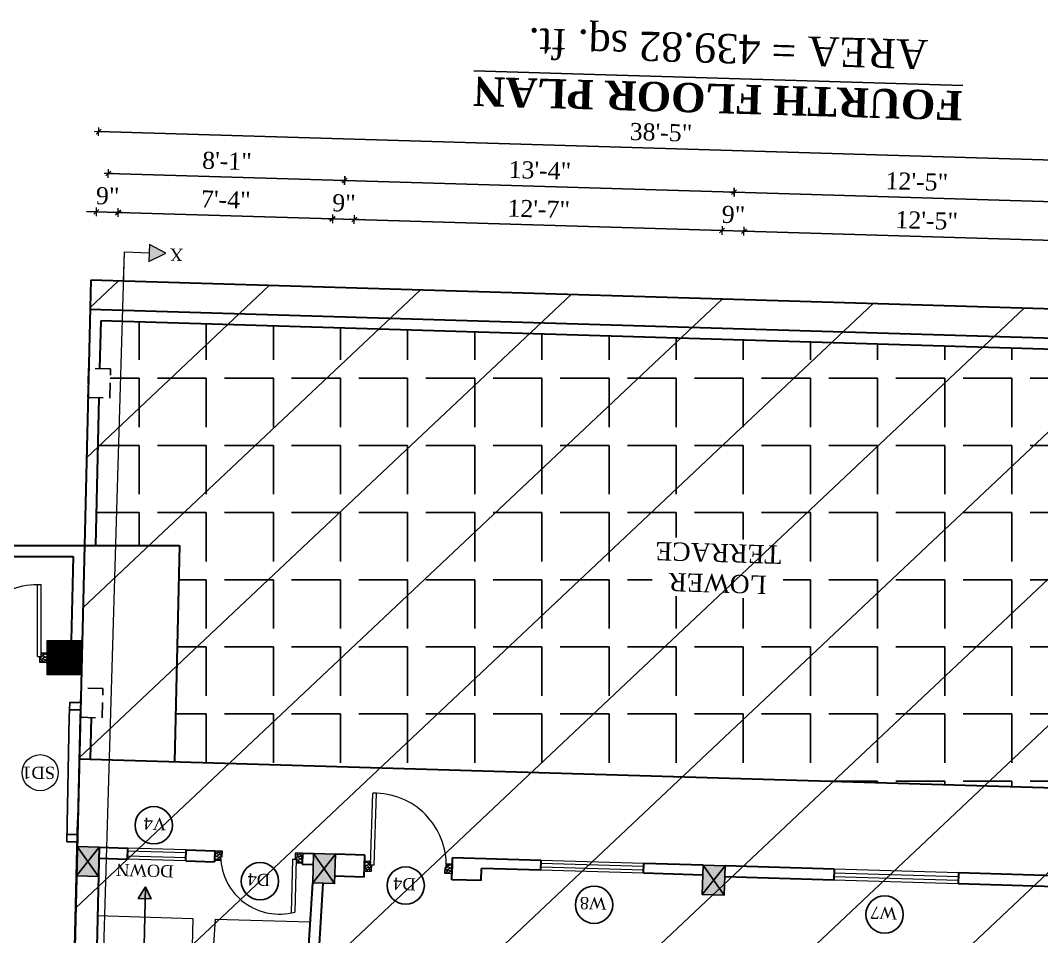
# Model space of a CAD drawing. Header units: inches. Extents: x 4069 to 291496, y -47643 to 12535.
# Drawn here: x 141532.1 to 141950.4, y -22434.1 to -22058.9 of the extents above; entities that cross this region are included whole.
import ezdxf

# ---------------------------------------------------------------- set-up
doc = ezdxf.new("R2010")
doc.units = ezdxf.units.IN
doc.header["$LTSCALE"] = 5
doc.header["$MEASUREMENT"] = 0
doc.linetypes.add('HIDDEN', pattern=[0.375, 0.25, -0.125])
for name, color, linetype, lineweight in [('A-WALL', 7, 'Continuous', 9), ('Dimension', 7, 'Continuous', 18), ('DOOR', 62, 'Continuous', 0), ('Dw', 2, 'Continuous', 18), ('tefriş', 30, 'Continuous', 9)]:
    doc.layers.add(name, color=color, linetype=linetype, lineweight=lineweight)
doc.layers.add('dim line', color=7, linetype='Continuous', lineweight=15, true_color=0xfab2b2)
doc.layers.add('TEXT', color=6, linetype='Continuous')
doc.layers.add('WALL', color=7, linetype='Continuous')
doc.styles.add('ordinary', font='times.ttf')
doc.dimstyles.new('Copy of 96', dxfattribs={"dimtxt": 7, "dimasz": 4, "dimexe": 0.5, "dimexo": 0.5, "dimgap": 3, "dimtad": 1, "dimdec": 1, "dimzin": 11, "dimdsep": 46, "dimlunit": 4, "dimtxsty": 'ordinary', "dimblk": 'OBLIQUE', "dimcen": 0.09, "dimse1": 1, "dimse2": 1, "dimclrt": 6, "dimazin": 0, "dimtfac": 1, "dimtdec": 1, "dimtix": 1, "dimtmove": 2, "dimatfit": 3, "dimldrblk": 'leader', "dimfxl": 0.5, "dimfxlon": 1, "dimtolj": 1, "dimtzin": 0, "dimarcsym": 0})

# ---------------------------------------------------------------- blocks, each defined once
blk = doc.blocks.new('C1a')
at = {"color": 1, "ltscale": 5}
for p, q in [((18657.75, 4625.76), (18648.75, 4625.76)), ((18648.75, 4625.76), (18648.82, 4613.76)), ((18657.82, 4613.76), (18657.75, 4625.76)), ((18648.82, 4613.76), (18657.82, 4613.76))]:
    blk.add_line(p, q, dxfattribs=at)
blk = doc.blocks.new('A$C27B36B59')
at = {"layer": 'DOOR'}
for p, q in [((0, 4), (0, 0)), ((2.5, 4), (0, 4)), ((0, 0), (3, 0)), ((2.5, 2.5), (2.5, 4)), ((3, 2.5), (2.5, 2.5)), ((3, 0), (3, 2.5))]:
    blk.add_line(p, q, dxfattribs=at)
for centre, radius, start, end in [((-1.4, -0.54), 4.75, 22.1411, 72.838), ((1.34, 2.09), 1.64, 45.138, 144.8948), ((2.21, 0.3), 2.49, 83.3149, 152.658), ((0.13, 0.37), 2.05, 349.4875, 93.6805), ((1.96, -0.47), 2.01, 58.7447, 166.495), ((-0.06, 0.32), 1.13, 343.542, 86.947), ((2.08, -0.4), 1.17, 38.2816, 160.1519)]:
    blk.add_arc(centre, radius, start, end, dxfattribs=at)
blk = doc.blocks.new('D2')
at = {"layer": 'DOOR'}
for p, q in [((74473.95, 24047.59), (74473.95, 24018.09)), ((74473.95, 24047.59), (74475.45, 24047.59)), ((74475.45, 24047.59), (74475.45, 24018.13))]:
    blk.add_line(p, q, dxfattribs=at)
blk.add_arc((74473.95, 24047.59), 29.5, 180, 272.9146, dxfattribs=at)
at = {"layer": 'DOOR', "xscale": -1, "rotation": 180}
blk.add_blockref('A$C27B36B59', (74441.95, 24050.09), dxfattribs=at)
at = {"layer": 'DOOR', "rotation": 180}
blk.add_blockref('A$C27B36B59', (74477.95, 24050.09), dxfattribs=at)
blk = doc.blocks.new('x-x')
at = {"ltscale": 5}
for points in [[(11364.03, -701.52), (11364.03, -694.51), (11357.15, -698.09)], [(11364.03, -1135.52), (11364.03, -1128.51), (11357.15, -1132.09)]]:
    blk.add_hatch(color=256, dxfattribs=at).paths.add_polyline_path(points)
for p, q in [((11364.03, -694.51), (11357.15, -698.09)), ((11357.15, -698.09), (11364.03, -701.52)), ((11364.03, -701.52), (11364.03, -694.51)), ((11374.13, -698.09), (11364.03, -698.09)), ((11374.13, -698.09), (11374.13, -1132.09)), ((11364.03, -1128.51), (11357.15, -1132.09)), ((11364.03, -1135.52), (11364.03, -1128.51)), ((11357.15, -1132.09), (11364.03, -1135.52)), ((11374.13, -1132.09), (11364.03, -1132.09))]:
    blk.add_line(p, q, dxfattribs=at)
at = {"layer": 'A-WALL', "color": 1, "ltscale": 5}
blk.add_line((11374.13, -1120.09), (11374.13, -1132.09), dxfattribs=at)
at = {"layer": 'TEXT', "style": 'ordinary'}
for p in [(11350.08, -700.97), (11350.08, -1134.1)]:
    blk.add_text('X', height=5, dxfattribs=at).set_placement(p)
blk = doc.blocks.new('oblique')
at = {"color": 0, "lineweight": -2}
blk.add_line((0.25, 0.25), (-0.25, -0.25), dxfattribs=at)
at = {"layer": 'dim line', "lineweight": 9}
for p, q in [((-0.4375, 0), (0.4375, 0)), ((0, 0.4375), (0, -0.4375))]:
    blk.add_line(p, q, dxfattribs=at)
blk = doc.blocks.new('*D4275')
at = {"layer": 'A-WALL', "color": 0, "lineweight": -2, "ltscale": 50, "transparency": 16777216}
blk.add_line((141568.14, -22121.56), (141664.93, -22124.45), dxfattribs=at)
at = {"layer": 'Defpoints', "color": 0, "ltscale": 50, "transparency": 16777216}
for p in [(141664.93, -22124.45), (141559.91, -22397.37), (141656.69, -22400.26)]:
    blk.add_point(p, dxfattribs=at)
at = {"layer": 'A-WALL', "color": 0, "lineweight": -2, "ltscale": 50, "transparency": 16777216, "xscale": 4, "yscale": 4, "zscale": 4}
for p, rotation in [((141568.14, -22121.56), 178.289985428504), ((141664.93, -22124.45), 358.289985428504)]:
    blk.add_blockref('oblique', p, dxfattribs=dict(at, rotation=rotation))
at = {"layer": 'A-WALL', "color": 6, "ltscale": 50, "transparency": 16777216, "insert": (141616.73, -22116.45), "char_height": 7, "attachment_point": 5, "rotation": 358.29, "style": 'ordinary'}
blk.add_mtext('\\A1;8\'-1"', dxfattribs=at)
blk = doc.blocks.new('_OBLIQUE')
at = {"color": 0, "linetype": 'ByBlock'}
blk.add_line((-0.5, -0.5), (0.5, 0.5), dxfattribs=at)
blk = doc.blocks.new('leader')
at = {"layer": 'Dimension'}
for p, q in [((0, -4.33), (0, 4.33)), ((-4.42, 0), (4.42, 0))]:
    blk.add_line(p, q, dxfattribs=at)
blk = doc.blocks.new('*D4276')
at = {"layer": 'A-WALL', "color": 0, "lineweight": -2, "ltscale": 50, "transparency": 16777216}
blk.add_line((141664.93, -22124.45), (141824.47, -22129.22), dxfattribs=at)
at = {"layer": 'Defpoints', "color": 0, "ltscale": 50, "transparency": 16777216}
for p in [(141824.47, -22129.22), (141656.69, -22400.26), (141816.24, -22405.02)]:
    blk.add_point(p, dxfattribs=at)
at = {"layer": 'A-WALL', "color": 0, "lineweight": -2, "ltscale": 50, "transparency": 16777216, "xscale": 4, "yscale": 4, "zscale": 4}
for p, rotation in [((141664.93, -22124.45), 178.2899854285133), ((141824.47, -22129.22), 358.2899854285133)]:
    blk.add_blockref('oblique', p, dxfattribs=dict(at, rotation=rotation))
at = {"layer": 'A-WALL', "color": 6, "ltscale": 50, "transparency": 16777216, "insert": (141744.89, -22120.28), "char_height": 7, "attachment_point": 5, "rotation": 358.29, "style": 'ordinary'}
blk.add_mtext('\\A1;13\'-4"', dxfattribs=at)
blk = doc.blocks.new('*D4277')
at = {"layer": 'A-WALL', "color": 0, "lineweight": -2, "ltscale": 50, "transparency": 16777216}
blk.add_line((141824.47, -22129.22), (141973.75, -22133.67), dxfattribs=at)
at = {"layer": 'Defpoints', "color": 0, "ltscale": 50, "transparency": 16777216}
for p in [(141973.75, -22133.67), (141816.24, -22405.02), (141965.52, -22409.48)]:
    blk.add_point(p, dxfattribs=at)
at = {"layer": 'A-WALL', "color": 0, "lineweight": -2, "ltscale": 50, "transparency": 16777216, "xscale": 4, "yscale": 4, "zscale": 4}
for p, rotation in [((141824.47, -22129.22), 178.2899854285133), ((141973.75, -22133.67), 358.2899854285133)]:
    blk.add_blockref('oblique', p, dxfattribs=dict(at, rotation=rotation))
at = {"layer": 'A-WALL', "color": 6, "ltscale": 50, "transparency": 16777216, "insert": (141899.31, -22124.89), "char_height": 7, "attachment_point": 5, "rotation": 358.29, "style": 'ordinary'}
blk.add_mtext('\\A1;12\'-5"', dxfattribs=at)
blk = doc.blocks.new('*D4278')
at = {"layer": 'A-WALL', "color": 0, "lineweight": -2, "ltscale": 50, "transparency": 16777216}
blk.add_line((141564.15, -22104.41), (142024.45, -22118.15), dxfattribs=at)
at = {"layer": 'Defpoints', "color": 0, "ltscale": 50, "transparency": 16777216}
for p in [(142024.45, -22118.15), (141555.41, -22397.24), (142015.71, -22410.98)]:
    blk.add_point(p, dxfattribs=at)
at = {"layer": 'A-WALL', "color": 0, "lineweight": -2, "ltscale": 50, "transparency": 16777216, "xscale": 4, "yscale": 4, "zscale": 4}
for p, rotation in [((141564.15, -22104.41), 178.2899854285133), ((142024.45, -22118.15), 358.2899854285133)]:
    blk.add_blockref('oblique', p, dxfattribs=dict(at, rotation=rotation))
at = {"layer": 'A-WALL', "color": 6, "ltscale": 50, "transparency": 16777216, "insert": (141794.5, -22104.73), "char_height": 7, "attachment_point": 5, "rotation": 358.29, "style": 'ordinary'}
blk.add_mtext('\\A1;38\'-5"', dxfattribs=at)
blk = doc.blocks.new('*D4282')
at = {"layer": 'A-WALL', "color": 0, "lineweight": -2, "ltscale": 50, "transparency": 16777216}
blk.add_line((142051.93, -22361.67), (141942.61, -22541.49), dxfattribs=at)
at = {"layer": 'Defpoints', "color": 0, "ltscale": 50, "transparency": 16777216}
for p in [(142047.37, -22358.9), (141938.04, -22538.72), (141942.61, -22541.49)]:
    blk.add_point(p, dxfattribs=at)
at = {"layer": 'A-WALL', "color": 0, "lineweight": -2, "ltscale": 50, "transparency": 16777216, "xscale": 4, "yscale": 4, "zscale": 4}
for p, rotation in [((142051.93, -22361.67), 58.70147092372464), ((141942.61, -22541.49), 238.7014709237247)]:
    blk.add_blockref('oblique', p, dxfattribs=dict(at, rotation=rotation))
at = {"layer": 'A-WALL', "color": 6, "ltscale": 50, "transparency": 16777216, "insert": (141991.66, -22448.17), "char_height": 7, "attachment_point": 5, "rotation": 58.7015, "style": 'ordinary'}
blk.add_mtext('\\A1;17\'-6"', dxfattribs=at)
blk = doc.blocks.new('*D4284')
at = {"layer": 'A-WALL', "color": 0, "lineweight": -2, "ltscale": 50, "transparency": 16777216}
blk.add_line((141954.24, -22556.64), (142070.74, -22365.03), dxfattribs=at)
at = {"layer": 'Defpoints', "color": 0, "ltscale": 50, "transparency": 16777216}
for p in [(142050.95, -22353), (142070.74, -22365.03), (141934.46, -22544.61)]:
    blk.add_point(p, dxfattribs=at)
at = {"layer": 'A-WALL', "color": 0, "lineweight": -2, "ltscale": 50, "transparency": 16777216, "xscale": 4, "yscale": 4, "zscale": 4}
for p, rotation in [((142070.74, -22365.03), 58.701470922782), ((141954.24, -22556.64), 238.701470922782)]:
    blk.add_blockref('oblique', p, dxfattribs=dict(at, rotation=rotation))
at = {"layer": 'A-WALL', "color": 6, "ltscale": 50, "transparency": 16777216, "insert": (142006.88, -22457.43), "char_height": 7, "attachment_point": 5, "rotation": 58.7015, "style": 'ordinary'}
blk.add_mtext('\\A1;18\'-8"', dxfattribs=at)
blk = doc.blocks.new('*D4286')
at = {"layer": 'A-WALL', "color": 0, "lineweight": -2, "ltscale": 50, "transparency": 16777216}
blk.add_line((142166.57, -22238.92), (141964.65, -22571.04), dxfattribs=at)
at = {"layer": 'Defpoints', "color": 0, "ltscale": 50, "transparency": 16777216}
for p in [(142132.8, -22218.39), (141930.88, -22550.51), (141964.65, -22571.04)]:
    blk.add_point(p, dxfattribs=at)
at = {"layer": 'A-WALL', "color": 0, "lineweight": -2, "ltscale": 50, "transparency": 16777216, "xscale": 4, "yscale": 4, "zscale": 4}
for p, rotation in [((142166.57, -22238.92), 58.70147092277318), ((141964.65, -22571.04), 238.7014709227732)]:
    blk.add_blockref('oblique', p, dxfattribs=dict(at, rotation=rotation))
at = {"layer": 'A-WALL', "color": 6, "ltscale": 50, "transparency": 16777216, "insert": (142060.01, -22401.57), "char_height": 7, "attachment_point": 5, "rotation": 58.7015, "style": 'ordinary'}
blk.add_mtext('\\A1;32\'-5"', dxfattribs=at)
blk = doc.blocks.new('*D4622')
at = {"layer": 'A-WALL', "color": 0, "lineweight": -2, "ltscale": 50, "transparency": 16777216}
blk.add_line((141977.78, -22149.6), (141828.5, -22145.15), dxfattribs=at)
at = {"layer": 'Defpoints', "color": 0, "ltscale": 50, "transparency": 16777216}
for p in [(141828.5, -22145.15), (141820.73, -22405.16), (141970.02, -22409.61)]:
    blk.add_point(p, dxfattribs=at)
at = {"layer": 'A-WALL', "color": 0, "lineweight": -2, "ltscale": 50, "transparency": 16777216, "xscale": 4, "yscale": 4, "zscale": 4}
for p, rotation in [((141828.5, -22145.15), 178.2899854285133), ((141977.78, -22149.6), 358.2899854285133)]:
    blk.add_blockref('oblique', p, dxfattribs=dict(at, rotation=rotation))
at = {"layer": 'A-WALL', "color": 6, "ltscale": 50, "transparency": 16777216, "insert": (141903.33, -22140.82), "char_height": 7, "attachment_point": 5, "rotation": 358.29, "style": 'ordinary'}
blk.add_mtext('\\A1;12\'-5"', dxfattribs=at)
blk = doc.blocks.new('*D4623')
at = {"layer": 'A-WALL', "color": 0, "lineweight": -2, "ltscale": 50, "transparency": 16777216}
for p, q in [((141819.5, -22144.88), (141815.5, -22144.76)), ((141828.5, -22145.15), (141819.5, -22144.88)), ((141828.5, -22145.15), (141832.49, -22145.26))]:
    blk.add_line(p, q, dxfattribs=at)
at = {"layer": 'Defpoints', "color": 0, "ltscale": 50, "transparency": 16777216}
for p in [(141819.5, -22144.88), (141811.74, -22404.89), (141820.73, -22405.16)]:
    blk.add_point(p, dxfattribs=at)
at = {"layer": 'A-WALL', "color": 0, "lineweight": -2, "ltscale": 50, "transparency": 16777216, "xscale": 4, "yscale": 4, "zscale": 4}
for p, rotation in [((141819.5, -22144.88), 358.2899854285133), ((141828.5, -22145.15), 178.2899854285133)]:
    blk.add_blockref('oblique', p, dxfattribs=dict(at, rotation=rotation))
at = {"layer": 'A-WALL', "color": 6, "ltscale": 50, "transparency": 16777216, "insert": (141824.19, -22138.44), "char_height": 7, "attachment_point": 5, "rotation": 358.29, "style": 'ordinary'}
blk.add_mtext('\\A1;9"', dxfattribs=at)
blk = doc.blocks.new('*D4624')
at = {"layer": 'A-WALL', "color": 0, "lineweight": -2, "ltscale": 50, "transparency": 16777216}
blk.add_line((141819.5, -22144.88), (141668.95, -22140.38), dxfattribs=at)
at = {"layer": 'Defpoints', "color": 0, "ltscale": 50, "transparency": 16777216}
for p in [(141668.95, -22140.38), (141661.19, -22400.39), (141811.74, -22404.89)]:
    blk.add_point(p, dxfattribs=at)
at = {"layer": 'A-WALL', "color": 0, "lineweight": -2, "ltscale": 50, "transparency": 16777216, "xscale": 4, "yscale": 4, "zscale": 4}
for p, rotation in [((141668.95, -22140.38), 178.2899854285133), ((141819.5, -22144.88), 358.2899854285133)]:
    blk.add_blockref('oblique', p, dxfattribs=dict(at, rotation=rotation))
at = {"layer": 'A-WALL', "color": 6, "ltscale": 50, "transparency": 16777216, "insert": (141744.42, -22136.06), "char_height": 7, "attachment_point": 5, "rotation": 358.29, "style": 'ordinary'}
blk.add_mtext('\\A1;12\'-7"', dxfattribs=at)
blk = doc.blocks.new('*D4625')
at = {"layer": 'A-WALL', "color": 0, "lineweight": -2, "ltscale": 50, "transparency": 16777216}
for p, q in [((141659.96, -22140.11), (141655.96, -22139.99)), ((141668.95, -22140.38), (141659.96, -22140.11)), ((141668.95, -22140.38), (141672.95, -22140.5))]:
    blk.add_line(p, q, dxfattribs=at)
at = {"layer": 'Defpoints', "color": 0, "ltscale": 50, "transparency": 16777216}
for p in [(141659.96, -22140.11), (141652.2, -22400.12), (141661.19, -22400.39)]:
    blk.add_point(p, dxfattribs=at)
at = {"layer": 'A-WALL', "color": 0, "lineweight": -2, "ltscale": 50, "transparency": 16777216, "xscale": 4, "yscale": 4, "zscale": 4}
for p, rotation in [((141659.96, -22140.11), 358.2899854285133), ((141668.95, -22140.38), 178.2899854285133)]:
    blk.add_blockref('oblique', p, dxfattribs=dict(at, rotation=rotation))
at = {"layer": 'A-WALL', "color": 6, "ltscale": 50, "transparency": 16777216, "insert": (141664.65, -22133.68), "char_height": 7, "attachment_point": 5, "rotation": 358.29, "style": 'ordinary'}
blk.add_mtext('\\A1;9"', dxfattribs=at)
blk = doc.blocks.new('*D4626')
at = {"layer": 'A-WALL', "color": 0, "lineweight": -2, "ltscale": 50, "transparency": 16777216}
blk.add_line((141659.96, -22140.11), (141572.17, -22137.49), dxfattribs=at)
at = {"layer": 'Defpoints', "color": 0, "ltscale": 50, "transparency": 16777216}
for p in [(141572.17, -22137.49), (141564.41, -22397.5), (141652.2, -22400.12)]:
    blk.add_point(p, dxfattribs=at)
at = {"layer": 'A-WALL', "color": 0, "lineweight": -2, "ltscale": 50, "transparency": 16777216, "xscale": 4, "yscale": 4, "zscale": 4}
for p, rotation in [((141572.17, -22137.49), 178.2899854285133), ((141659.96, -22140.11), 358.2899854285133)]:
    blk.add_blockref('oblique', p, dxfattribs=dict(at, rotation=rotation))
at = {"layer": 'A-WALL', "color": 6, "ltscale": 50, "transparency": 16777216, "insert": (141616.26, -22132.24), "char_height": 7, "attachment_point": 5, "rotation": 358.29, "style": 'ordinary'}
blk.add_mtext('\\A1;7\'-4"', dxfattribs=at)
blk = doc.blocks.new('*D4627')
at = {"layer": 'A-WALL', "color": 0, "lineweight": -2, "ltscale": 50, "transparency": 16777216}
for p, q in [((141563.17, -22137.22), (141559.17, -22137.1)), ((141572.17, -22137.49), (141563.17, -22137.22)), ((141572.17, -22137.49), (141576.17, -22137.61))]:
    blk.add_line(p, q, dxfattribs=at)
at = {"layer": 'Defpoints', "color": 0, "ltscale": 50, "transparency": 16777216}
for p in [(141563.17, -22137.22), (141555.41, -22397.24), (141564.41, -22397.5)]:
    blk.add_point(p, dxfattribs=at)
at = {"layer": 'A-WALL', "color": 0, "lineweight": -2, "ltscale": 50, "transparency": 16777216, "xscale": 4, "yscale": 4, "zscale": 4}
for p, rotation in [((141563.17, -22137.22), 358.2899854285133), ((141572.17, -22137.49), 178.2899854285133)]:
    blk.add_blockref('oblique', p, dxfattribs=dict(at, rotation=rotation))
at = {"layer": 'A-WALL', "color": 6, "ltscale": 50, "transparency": 16777216, "insert": (141567.87, -22130.79), "char_height": 7, "attachment_point": 5, "rotation": 358.29, "style": 'ordinary'}
blk.add_mtext('\\A1;9"', dxfattribs=at)

msp = doc.modelspace()

# ---------------------------------------------------------------- hatches: boundary and pattern name
at = {"layer": 'A-WALL', "ltscale": 5}
h = msp.add_hatch(dxfattribs=at)
h.set_pattern_fill('ANSI31', color=256, angle=180)
h.set_pattern_definition([(225, (166088.77571, -20823.15717), (0.08838834765, -0.08838834765), [])])
h.paths.add_polyline_path([(141557.07658, -22326.87831), (141557.07658, -22312.87831), (141543.07658, -22312.87831), (141543.07658, -22326.87831)])
at = {"layer": 'WALL', "linetype": 'ByBlock', "ltscale": 5, "true_color": 0xf8991e}
h = msp.add_hatch(dxfattribs=at)
h.set_pattern_fill('ANSI31', color=30, scale=350, angle=178.2899854)
h.set_pattern_definition([(223.29, (149416.89, -25714.81), (29.99899, -31.8453), [])])
h.paths.add_polyline_path([(142154.30432, -22183.0114), (141909.36949, -22585.88173), (141551.08113, -22575.1853), (141560.90598, -22165.29594)])
h = msp.add_hatch(dxfattribs=at)
h.set_pattern_fill('ANGLE', color=30, scale=100, angle=180)
h.set_pattern_definition([(180, (266375.712, -45497.944), (-3e-15, -27.5), [20, -7.5]), (270, (266375.712, -45497.944), (27.5, -5e-15), [20, -7.5])])
h.paths.add_polyline_path([(141565.01312, -22181.92591), (141564.55111, -22201.4208), (141569.04919, -22201.55509), (141568.76487, -22213.55195), (141564.26679, -22213.41766), (141562.83391, -22273.87831), (141597.3436, -22273.87831), (141595.24549, -22362.40844), (142032.041, -22375.44865), (142042.19683, -22358.74427), (142037.02431, -22358.58984), (142044.19313, -22346.79852), (142049.36565, -22346.95294), (142120.4565, -22230.02228), (142115.28397, -22229.86786), (142122.4528, -22218.07654), (142127.62532, -22218.23096), (142139.27466, -22199.07005)])
h.paths.add_polyline_path([(141844.2801, -22295.92891), (141790.69277, -22294.32874), (141791.40666, -22270.42177), (141844.99398, -22272.02194)], flags=16)
h = msp.add_hatch(color=30, dxfattribs=at)
h.dxf.hatch_style = 1
h.paths.add_polyline_path([(141555.40917, -22397.2352), (141559.76509, -22403.36792), (141564.40533, -22397.50377)])
h.paths.add_polyline_path([(141555.40917, -22397.2352), (141555.12485, -22409.23206), (141559.76509, -22403.36792)])
h.paths.add_polyline_path([(141555.12485, -22409.23206), (141564.12101, -22409.50063), (141559.76509, -22403.36792)])
h.paths.add_polyline_path([(141559.76509, -22403.36792), (141564.12101, -22409.50063), (141564.40533, -22397.50377)])
h = msp.add_hatch(color=30, dxfattribs=at)
h.dxf.hatch_style = 1
h.paths.add_polyline_path([(141555.40917, -22397.2352), (141559.76509, -22403.36792), (141564.40533, -22397.50377)])
h.paths.add_polyline_path([(141555.40917, -22397.2352), (141555.12485, -22409.23206), (141559.76509, -22403.36792)])
h.paths.add_polyline_path([(141555.12485, -22409.23206), (141564.12101, -22409.50063), (141559.76509, -22403.36792)])
h.paths.add_polyline_path([(141559.76509, -22403.36792), (141564.12101, -22409.50063), (141564.40533, -22397.50377)])
h = msp.add_hatch(color=30, dxfattribs=at)
h.dxf.hatch_style = 1
h.paths.add_polyline_path([(141656.51473, -22406.2563), (141661.19177, -22400.39326), (141652.19578, -22400.12469)])
h.paths.add_polyline_path([(141652.19578, -22400.12469), (141651.83769, -22412.11935), (141656.51473, -22406.2563)])
h.paths.add_polyline_path([(141656.51473, -22406.2563), (141651.83769, -22412.11935), (141660.83368, -22412.38792)])
h.paths.add_polyline_path([(141660.83368, -22412.38792), (141661.19177, -22400.39326), (141656.51473, -22406.2563)])
h = msp.add_hatch(color=30, dxfattribs=at)
h.dxf.hatch_style = 1
h.paths.add_polyline_path([(141816.05715, -22411.01932), (141820.73419, -22405.15628), (141811.7382, -22404.88771)])
h.paths.add_polyline_path([(141811.7382, -22404.88771), (141811.38011, -22416.88237), (141816.05715, -22411.01932)])
h.paths.add_polyline_path([(141816.05715, -22411.01932), (141811.38011, -22416.88237), (141820.3761, -22417.15094)])
h.paths.add_polyline_path([(141820.3761, -22417.15094), (141820.73419, -22405.15628), (141816.05715, -22411.01932)])
at = {"layer": 'WALL', "linetype": 'ByBlock', "ltscale": 5}
msp.add_hatch(color=2, dxfattribs=at).paths.add_polyline_path([(141583.40651, -22413.73031), (141585.66296, -22418.66098), (141580.41705, -22418.50437)])

# ---------------------------------------------------------------- linework, layer by layer
at = {"color": 1, "ltscale": 5}
for p, q in [((141564.40533, -22397.50377), (141555.12485, -22409.23206)), ((141564.40533, -22397.50377), (141555.12485, -22409.23206)), ((141555.40917, -22397.2352), (141564.12101, -22409.50063)), ((141555.40917, -22397.2352), (141564.12101, -22409.50063)), ((141661.19177, -22400.39326), (141651.83769, -22412.11935)), ((141652.19578, -22400.12469), (141660.83368, -22412.38792)), ((141820.73419, -22405.15628), (141811.38011, -22416.88237)), ((141811.7382, -22404.88771), (141820.3761, -22417.15094))]:
    msp.add_line(p, q, dxfattribs=at)
at = {"layer": 'A-WALL', "lineweight": 30}
for p, q in [((141560.90598, -22165.29594), (141558.33265, -22273.87831)), ((142154.30432, -22183.0114), (141560.90598, -22165.29594)), ((142147.13549, -22194.80273), (141560.62166, -22177.2928)), ((141565.01312, -22181.92591), (141564.55111, -22201.4208)), ((142139.27466, -22199.07005), (141565.01312, -22181.92591)), ((141564.26679, -22213.41766), (141562.83391, -22273.87831)), ((141215.49072, -22273.87831), (141597.3436, -22273.87831)), ((141558.33265, -22273.87831), (141552.8977, -22503.20745)), ((141597.3436, -22273.87831), (141595.24549, -22362.40844)), ((141217.94064, -22278.37831), (141553.72474, -22278.37831)), ((141553.72474, -22278.37831), (141552.90711, -22312.87831)), ((141561.16299, -22344.38336), (141560.7602, -22361.37891)), ((141556.26212, -22361.24462), (141560.7602, -22361.37891)), ((141560.7602, -22361.37891), (142037.21352, -22375.60307)), ((141553.75198, -22467.16064), (141555.66953, -22386.24908)), ((141564.40533, -22397.50377), (141561.89386, -22503.47602)), ((141564.40533, -22397.50377), (141576.06492, -22397.85186)), ((141575.93064, -22402.34986), (141576.06492, -22397.85186)), ((141599.91995, -22403.06604), (141600.05423, -22398.56804)), ((141600.05423, -22398.56804), (141611.71382, -22398.91613)), ((141611.71382, -22398.91613), (141611.57953, -22403.41413)), ((141647.69779, -22399.99041), (141647.5635, -22404.4884)), ((141647.69779, -22399.99041), (141652.19578, -22400.12469)), ((141673.18643, -22400.75135), (141661.19177, -22400.39326)), ((141672.91786, -22409.74734), (141673.18643, -22400.75135)), ((141564.27105, -22402.00177), (141575.93064, -22402.34986)), ((141599.91995, -22403.06604), (141611.57953, -22403.41413)), ((141647.5635, -22404.4884), (141652.0615, -22404.62269)), ((141708.90183, -22410.82162), (141709.1704, -22401.82563)), ((141745.46098, -22402.90905), (141709.1704, -22401.82563)), ((141745.34161, -22406.90727), (141745.46098, -22402.90905)), ((141787.32291, -22408.16059), (141787.44227, -22404.16237)), ((141811.7382, -22404.88771), (141787.44227, -22404.16237)), ((141865.38997, -22406.48944), (141820.73419, -22405.15628)), ((141672.91786, -22409.74734), (141660.92321, -22409.38925)), ((141720.89649, -22411.17971), (141721.04569, -22406.18194)), ((141745.34161, -22406.90727), (141721.04569, -22406.18194)), ((141811.61883, -22408.88593), (141787.32291, -22408.16059)), ((141865.25568, -22410.98744), (141820.59991, -22409.65428)), ((141865.38997, -22406.48944), (141865.25568, -22410.98744)), ((141916.36725, -22408.01133), (141916.23297, -22412.50933)), ((141961.02303, -22409.3445), (141916.36725, -22408.01133)), ((141644.36195, -22529.94874), (141651.83769, -22412.11935)), ((141649.04246, -22530.08847), (141656.15317, -22412.24818)), ((141720.89649, -22411.17971), (141708.90183, -22410.82162)), ((141960.88875, -22413.84249), (141916.23297, -22412.50933))]:
    msp.add_line(p, q, dxfattribs=at)
at = {"layer": 'A-WALL', "ltscale": 5}
msp.add_line((141557.07658, -22312.87831), (141557.40837, -22312.87831), dxfattribs=at)
msp.add_lwpolyline([(141557.07658, -22326.87831), (141543.07658, -22326.87831), (141543.07658, -22312.87831), (141557.07658, -22312.87831)], close=True, dxfattribs=at)
msp.add_circle((141540.19788, -22366.95776), 7.38406, dxfattribs=at)
at = {"layer": 'DOOR'}
for p, q in [((141643.62497, -22402.36993), (141642.96653, -22424.42481)), ((141643.62497, -22402.36993), (141645.1243, -22402.41469)), ((141645.1243, -22402.41469), (141644.47785, -22424.06829))]:
    msp.add_line(p, q, dxfattribs=at)
msp.add_arc((141638.19873, -22400.83214), 24.06961, 181.5652765, 285.1218859, dxfattribs=at)
at = {"layer": 'Dw', "color": 3}
for p, q in [((141599.95725, -22401.8166), (141575.96794, -22401.10041)), ((141600.01693, -22399.81749), (141576.02762, -22399.10131)), ((141600.05423, -22398.56804), (141576.06492, -22397.85186)), ((141599.91995, -22403.06604), (141575.93064, -22402.34986)), ((141787.36069, -22406.89524), (141745.37939, -22405.64192)), ((141787.40545, -22405.39591), (141745.42415, -22404.14259)), ((141787.44227, -22404.16237), (141745.46098, -22402.90905)), ((141787.32291, -22408.16059), (141745.34161, -22406.90727)), ((141916.27325, -22411.16014), (141865.29596, -22409.63825)), ((141916.31801, -22409.66081), (141865.34072, -22408.13892)), ((141916.36725, -22408.01133), (141865.38997, -22406.48944)), ((141916.23297, -22412.50933), (141865.25568, -22410.98744))]:
    msp.add_line(p, q, dxfattribs=at)
at = {"layer": 'tefriş', "ltscale": 5}
for p, q in [((141563.74194, -22425.49576), (141602.72457, -22426.65956)), ((141602.72457, -22426.65956), (141601.30297, -22486.64461)), ((141611.84139, -22426.93249), (141608.04017, -22486.84574)), ((141611.84139, -22426.93249), (141650.82403, -22428.09629))]:
    msp.add_line(p, q, dxfattribs=at)
at = {"layer": 'TEXT'}
for centre in [(141586.75846, -22388.48743), (141630.23426, -22411.39397), (141689.93857, -22413.1764), (141767.1043, -22421.06348), (141886.09518, -22425.03786)]:
    msp.add_circle(centre, 7.64038, dxfattribs=at)
at = {"layer": 'WALL', "color": 2, "linetype": 'ByBlock'}
for p, q in [((141552.16364, -22344.24908), (141552.30584, -22338.24908)), ((141556.8071, -22338.24908), (141552.29285, -22338.24908)), ((141556.736, -22341.24908), (141552.23474, -22341.24908)), ((141552.16617, -22344.14246), (141551.16872, -22395.24908)), ((141556.66491, -22344.24908), (141555.66953, -22386.24908)), ((141555.52734, -22392.24908), (141551.22727, -22392.24908)), ((141555.45624, -22395.24908), (141551.16872, -22395.24908))]:
    msp.add_line(p, q, dxfattribs=at)
at = {"layer": 'WALL', "color": 2, "linetype": 'ByBlock', "ltscale": 5}
for p, q in [((141580.41705, -22418.50437), (141583.40651, -22413.73031)), ((141583.40651, -22413.73031), (141581.31801, -22506.89215)), ((141583.40651, -22413.73031), (141585.66296, -22418.66098)), ((141585.66296, -22418.66098), (141580.41705, -22418.50437))]:
    msp.add_line(p, q, dxfattribs=at)
at = {"layer": 'WALL', "color": 2, "linetype": 'HIDDEN', "ltscale": 5}
for points in [[(141568.76487, -22213.55195), (141569.04919, -22201.55509), (141560.05302, -22201.28651), (141559.76871, -22213.28337)], [(141565.66107, -22344.51765), (141565.94539, -22332.52079), (141556.94922, -22332.25222), (141556.66491, -22344.24908)]]:
    msp.add_lwpolyline(points, close=True, dxfattribs=at)
at = {"layer": 'WALL', "color": 2, "linetype": 'ByBlock', "ltscale": 5}
for points in [[(141564.12101, -22409.50063), (141564.40533, -22397.50377), (141555.40917, -22397.2352), (141555.12485, -22409.23206)], [(141564.12101, -22409.50063), (141564.40533, -22397.50377), (141555.40917, -22397.2352), (141555.12485, -22409.23206)], [(141661.19177, -22400.39326), (141652.19578, -22400.12469), (141651.83769, -22412.11935), (141660.83368, -22412.38792)], [(141820.73419, -22405.15628), (141811.7382, -22404.88771), (141811.38011, -22416.88237), (141820.3761, -22417.15094)]]:
    msp.add_lwpolyline(points, close=True, dxfattribs=at)

# ---------------------------------------------------------------- block references
at = {"layer": 'A-WALL', "color": 1, "rotation": 178.2899854285037}
msp.add_blockref('x-x', (152910.04806, -23624.70606), dxfattribs=at)
at = {"layer": 'DOOR', "xscale": -1, "rotation": 178.2899854285038}
msp.add_blockref('A$C27B36B59', (141611.71382, -22398.91613), dxfattribs=at)
at = {"layer": 'DOOR', "rotation": 178.2899854285037}
msp.add_blockref('A$C27B36B59', (141647.69779, -22399.99041), dxfattribs=at)
at = {"layer": 'WALL', "color": 2, "linetype": 'ByBlock', "xscale": -1, "rotation": 179.9999999998168}
msp.add_blockref('D2', (67065.12536, 1728.2096), dxfattribs=at)
at = {"layer": 'WALL', "color": 2, "linetype": 'ByBlock', "rotation": 178.2899854285037}
msp.add_blockref('D2', (216835.45321, -590.36413), dxfattribs=at)
at = {"layer": 'WALL', "color": 2, "linetype": 'ByBlock', "ltscale": 5}
for rotation in [178.2899854285037, 178.2899854281578]:
    msp.add_blockref('C1a', (160342.59828, -18342.29784), dxfattribs=dict(at, rotation=rotation))

# ---------------------------------------------------------------- texts
at = {"layer": 'TEXT', "style": 'ordinary'}
for s, rotation, p in [('SD1', 180, (141546.3154, -22364.51363)), ('V4', 178.2903735, (141591.88065, -22385.57486)), ('DOWN', 178.2895973, (141594.92933, -22404.91534)), ('D4', 178.2903735, (141634.47386, -22408.45506)), ('D4', 178.2895973, (141694.12619, -22410.23599)), ('W8', 178.2903735, (141772.22649, -22418.15092)), ('W7', 178.2903735, (141891.21737, -22422.12529))]:
    msp.add_text(s, height=5, rotation=rotation, dxfattribs=at).set_placement(p)
at = {"layer": 'TEXT', "char_height": 12, "width": 219.8150831, "attachment_point": 8, "rotation": 178.2895973, "style": 'ordinary'}
for s, insert in [('AREA = 439.82 sq. ft.', (141822.28468, -22060.56086)), ('{\\fTimes New Roman|b1|i0|c0|p18;\\LFOURTH FLOOR PLAN}', (141817.97815, -22084.68385))]:
    msp.add_mtext(s, dxfattribs=dict(at, insert=insert))
at = {"layer": 'TEXT', "insert": (141818.10404, -22273.09499), "char_height": 7.5, "attachment_point": 8, "rotation": 178.2895973, "style": 'ordinary'}
msp.add_mtext_dynamic_manual_height_columns('LOWER\\PTERRACE', width=101.5687276, gutter_width=1720.71691, heights=[0], dxfattribs=at)

# ---------------------------------------------------------------- dimensions: what is measured, and where the dimension line sits
at = {"layer": 'A-WALL', "ltscale": 50}
for base, p1, p2, angle, picture, middle in [((142024.44904, -22118.15479), (141555.40917, -22397.2352), (142015.70705, -22410.97705), 178.2899854, '*D4278', (141794.49587, -22104.72623)), ((141824.47013, -22129.21736), (141656.69378, -22400.25898), (141816.23619, -22405.02199), 178.2899854, '*D4276', (141744.8947, -22120.27821)), ((141973.75497, -22133.67415), (141816.23619, -22405.02199), (141965.52103, -22409.47878), 178.2899854, '*D4277', (141899.30832, -22124.88812)), ((141563.1716, -22137.2242), (141564.40533, -22397.50377), (141555.40917, -22397.2352), 178.2899854, '*D4627', (141567.86576, -22130.79075)), ((141572.16776, -22137.49277), (141652.19578, -22400.12469), (141564.40533, -22397.50377), 178.2899854, '*D4626', (141616.25907, -22132.2355)), ((141659.95822, -22140.11369), (141661.19177, -22400.39326), (141652.19578, -22400.12469), 178.2899854, '*D4625', (141664.65229, -22133.68024)), ((141668.95421, -22140.38226), (141811.7382, -22404.88771), (141661.19177, -22400.39326), 178.2899854, '*D4624', (141744.42349, -22136.06175)), ((141819.50063, -22144.87671), (141820.73419, -22405.15628), (141811.7382, -22404.88771), 178.2899854, '*D4623', (141824.1947, -22138.44326)), ((141828.49662, -22145.14528), (141970.01902, -22409.61307), (141820.73419, -22405.15628), 178.2899854, '*D4622', (141903.33481, -22140.81603)), ((141942.60931, -22541.49153), (142047.36935, -22358.89869), (141938.04478, -22538.71642), 58.7014709, '*D4282', (141991.65715, -22448.16923))]:
    dim = msp.add_linear_dim(base=base, p1=p1, p2=p2, angle=angle, dimstyle='Copy of 96', override={"dimdec": 0, "dimblk": 'oblique', "dimtdec": 0, "dimarcsym": 1}, dxfattribs=at)
    dim.commit()
    dim.dimension.update_dxf_attribs({"geometry": picture, "text_midpoint": middle})
for p1, p2, distance, picture, middle in [((141559.90725, -22397.36949), (141656.69378, -22400.25898), 275.92751, '*D4275', (141616.73023, -22116.45196)), ((142132.79784, -22218.38538), (141930.87596, -22550.50775), 39.52759, '*D4286', (142060.00631, -22401.57284)), ((141934.46037, -22544.61208), (142050.95377, -22353.00302), -23.15088, '*D4284', (142006.88303, -22457.42618))]:
    dim = msp.add_aligned_dim(p1=p1, p2=p2, distance=distance, dimstyle='Copy of 96', override={"dimdec": 0, "dimblk": 'oblique', "dimtdec": 0, "dimarcsym": 1}, dxfattribs=at)
    dim.commit()
    dim.dimension.update_dxf_attribs({"geometry": picture, "text_midpoint": middle})

doc.saveas('drawing.dxf')
